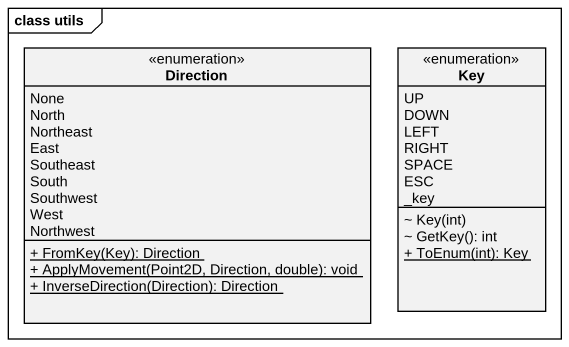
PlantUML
@startuml
mainframe class utils
hide circle
hide empty members
skinparam classAttributeIconSize 0
enum Direction {
  None
  North
  Northeast
  East
  Southeast
  South
  Southwest
  West
  Northwest
  {static} + FromKey(Key): Direction
  {static} + ApplyMovement(Point2D, Direction, double): void
  {static} + InverseDirection(Direction): Direction
}
enum Key {
  UP
  DOWN
  LEFT
  RIGHT
  SPACE
  ESC
  _key
  ~ Key(int)
  ~ GetKey(): int
  {static} + ToEnum(int): Key
}
@enduml
